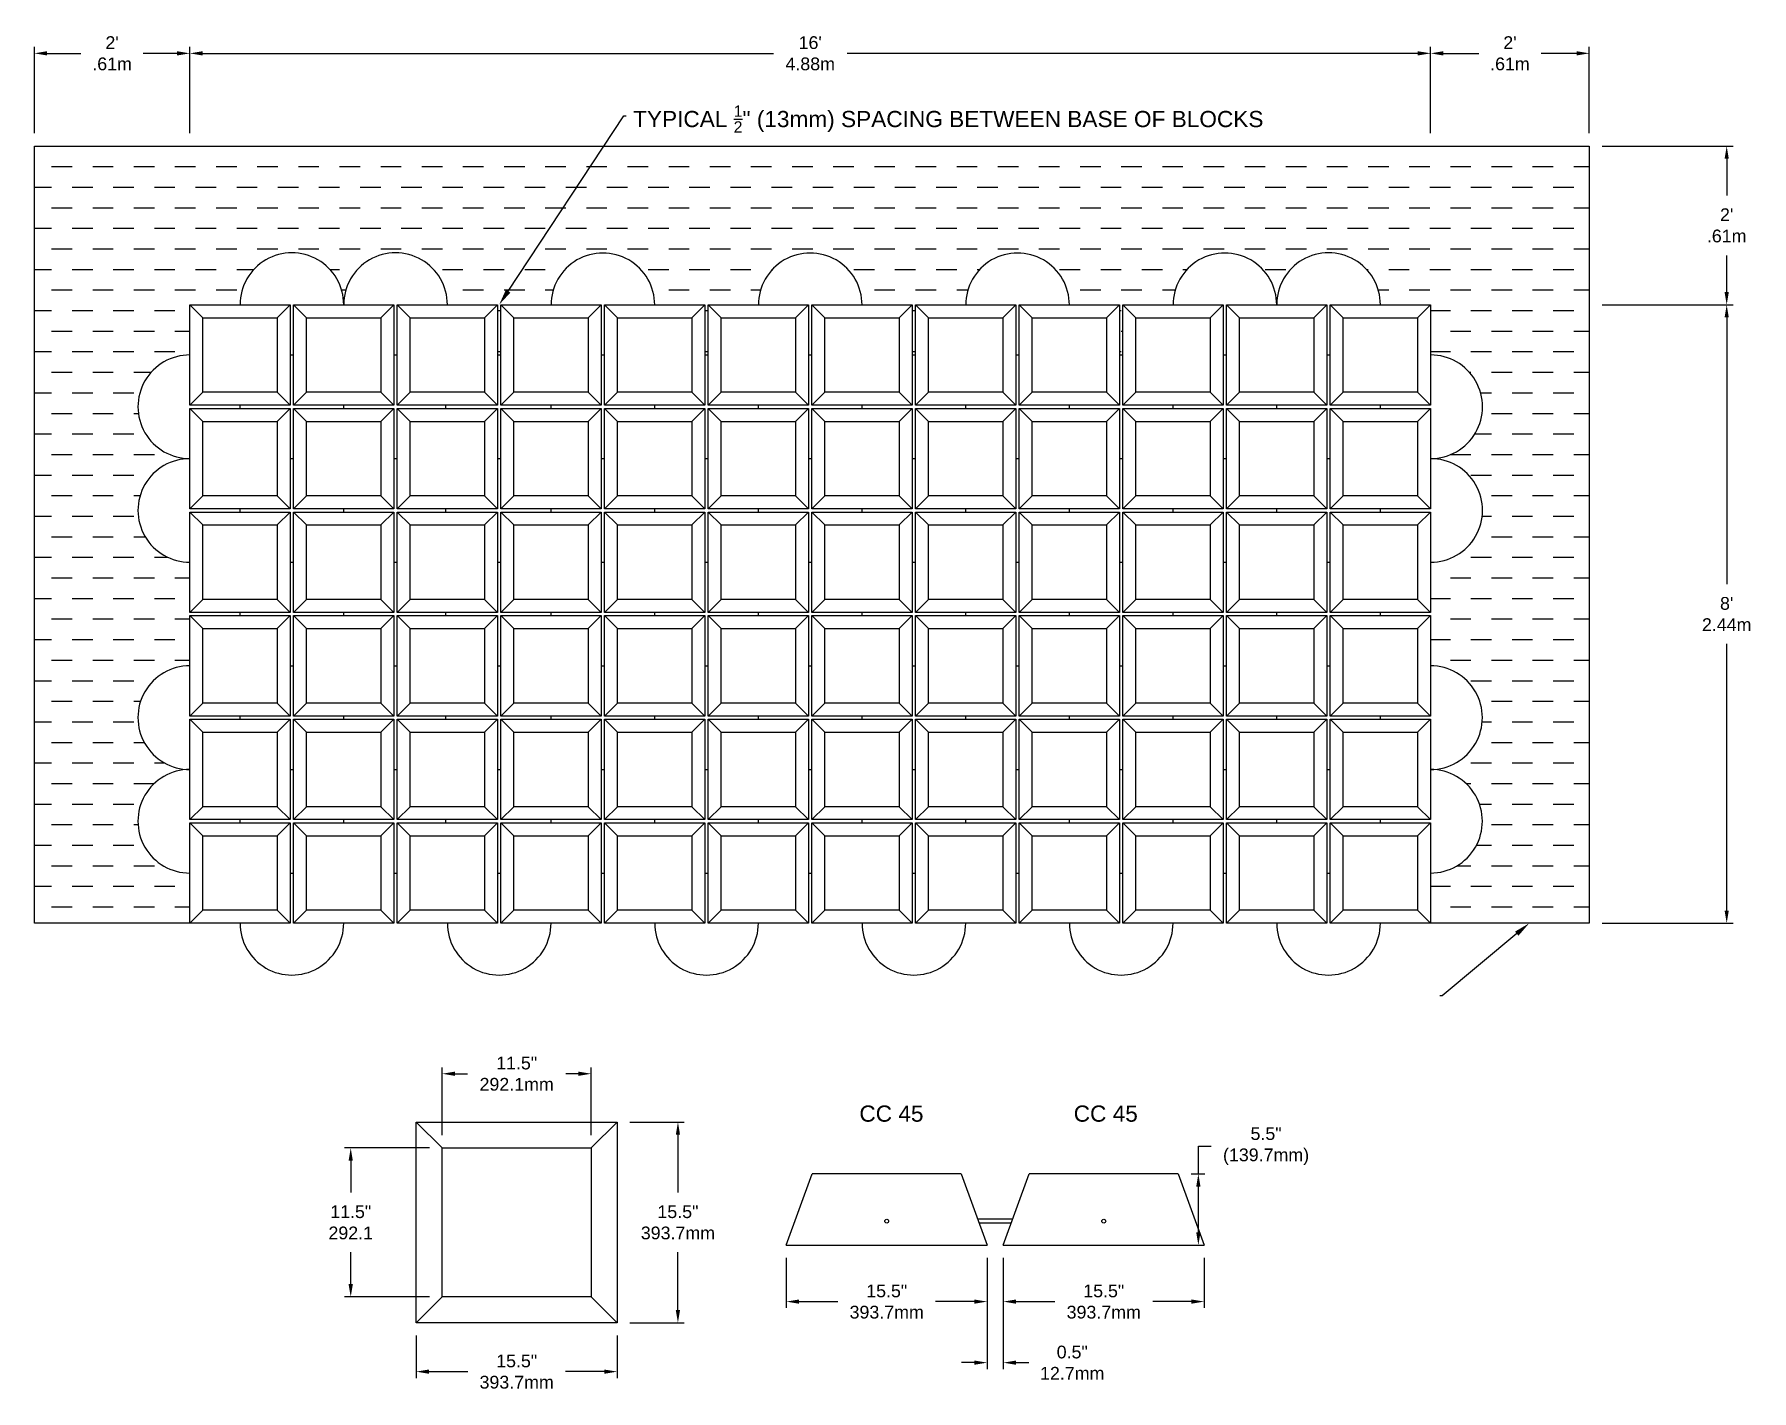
# Model space of a CAD drawing. Header units: millimetres. Extents: x 9383 to 16115, y 10335 to 15654.
import ezdxf
from ezdxf import colors
from ezdxf.entities.mleader import LeaderData, LeaderLine
from ezdxf.math import Vec2, Vec3

# ---------------------------------------------------------------- set-up
doc = ezdxf.new("R2010")
doc.units = ezdxf.units.MM
doc.styles.get("Standard").update_dxf_attribs({"font": 'arial.ttf'})
doc.dimstyles.get("Standard").update_dxf_attribs({"dimtxt": 2, "dimasz": 2, "dimexe": 1, "dimexo": 2, "dimgap": 2, "dimtad": 0, "dimtih": 1, "dimtoh": 1, "dimdec": 0, "dimzin": 0, "dimdsep": 46, "dimtxsty": 'Standard', "dimcen": 0.09, "dimadec": 0, "dimazin": 0, "dimtfac": 1, "dimtdec": 0, "dimtofl": 0, "dimtmove": 0, "dimatfit": 3, "dimfxl": 1, "dimtolj": 1, "dimtzin": 0, "dimarcsym": 0})

# ---------------------------------------------------------------- blocks, each defined once
blk = doc.blocks.new('*U16')
for p, q in [((-196.85, -196.85), (-196.85, 196.85)), ((-196.85, 196.85), (196.85, 196.85)), ((-196.85, 196.85), (-146.05, 146.05)), ((-146.05, 146.05), (146.05, 146.05)), ((-146.05, -146.05), (-146.05, 146.05)), ((146.05, 146.05), (196.85, 196.85)), ((146.05, 146.05), (146.05, -146.05)), ((196.85, 196.85), (196.85, -196.85)), ((-196.85, -196.85), (-146.05, -146.05)), ((196.85, -196.85), (-196.85, -196.85)), ((146.05, -146.05), (-146.05, -146.05)), ((146.05, -146.05), (196.85, -196.85))]:
    blk.add_line(p, q)
blk = doc.blocks.new('*U17')
at = {"color": 0, "linetype": 'ByBlock', "lineweight": -2, "transparency": 16777216}
for p in [(0, 2032), (406.4, 2032), (812.8, 2032), (1219.2, 2032), (1625.6, 2032), (2032, 2032), (2438.4, 2032), (2844.8, 2032), (3251.2, 2032), (3657.6, 2032), (4064, 2032), (4470.4, 2032), (0, 1625.6), (406.4, 1625.6), (812.8, 1625.6), (1219.2, 1625.6), (1625.6, 1625.6), (2032, 1625.6), (2438.4, 1625.6), (2844.8, 1625.6), (3251.2, 1625.6), (3657.6, 1625.6), (4064, 1625.6), (4470.4, 1625.6), (0, 1219.2), (406.4, 1219.2), (812.8, 1219.2), (1219.2, 1219.2), (1625.6, 1219.2), (2032, 1219.2), (2438.4, 1219.2), (2844.8, 1219.2), (3251.2, 1219.2), (3657.6, 1219.2), (4064, 1219.2), (4470.4, 1219.2), (0, 812.8), (406.4, 812.8), (812.8, 812.8), (1219.2, 812.8), (1625.6, 812.8), (2032, 812.8), (2438.4, 812.8), (2844.8, 812.8), (3251.2, 812.8), (3657.6, 812.8), (4064, 812.8), (4470.4, 812.8), (0, 406.4), (406.4, 406.4), (812.8, 406.4), (1219.2, 406.4), (1625.6, 406.4), (2032, 406.4), (2438.4, 406.4), (2844.8, 406.4), (3251.2, 406.4), (3657.6, 406.4), (4064, 406.4), (4470.4, 406.4), (0, 0), (406.4, 0), (812.8, 0), (1219.2, 0), (1625.6, 0), (2032, 0), (2438.4, 0), (2844.8, 0), (3251.2, 0), (3657.6, 0), (4064, 0), (4470.4, 0)]:
    blk.add_blockref('*U16', p, dxfattribs=at)
blk = doc.blocks.new('*D20')
at = {"color": 0, "lineweight": -2, "transparency": 16777216}
for p, q in [((15528.6, 14593.9), (16042.2, 14593.9)), ((16017.2, 14543.9), (16017.2, 13497.9)), ((16017.2, 12218.2), (16017.2, 13264.2)), ((15528.6, 12168.2), (16042.2, 12168.2))]:
    blk.add_line(p, q, dxfattribs=at)
at = {"color": 0, "transparency": 16777216}
for points in [[(16008.9, 14543.9), (16025.6, 14543.9), (16017.2, 14593.9)], [(16008.9, 12218.2), (16025.6, 12218.2), (16017.2, 12168.2)]]:
    blk.add_solid(points, dxfattribs=at)
at = {"layer": 'Defpoints', "color": 0, "transparency": 16777216}
for p in [(15478.6, 14593.9), (16017.2, 14593.9), (15478.6, 12168.2)]:
    blk.add_point(p, dxfattribs=at)
at = {"color": 0, "transparency": 16777216, "insert": (16017.2, 13381), "char_height": 50, "attachment_point": 5}
blk.add_mtext("\\A1;8'\\P2.44m", dxfattribs=at)
blk = doc.blocks.new('*D21')
at = {"color": 0, "lineweight": -2, "transparency": 16777216}
for p, q in [((15528.6, 15216.2), (16042.2, 15216.2)), ((16017.2, 15166.2), (16017.2, 15022.3)), ((16017.2, 14643.9), (16017.2, 14787.7)), ((15528.6, 14593.9), (16042.2, 14593.9))]:
    blk.add_line(p, q, dxfattribs=at)
at = {"color": 0, "transparency": 16777216}
for points in [[(16008.9, 15166.2), (16025.6, 15166.2), (16017.2, 15216.2)], [(16008.9, 14643.9), (16025.6, 14643.9), (16017.2, 14593.9)]]:
    blk.add_solid(points, dxfattribs=at)
at = {"layer": 'Defpoints', "color": 0, "transparency": 16777216}
for p in [(15478.6, 15216.2), (16017.2, 15216.2), (15478.6, 14593.9)]:
    blk.add_point(p, dxfattribs=at)
at = {"color": 0, "transparency": 16777216, "insert": (16017.2, 14905), "char_height": 50, "attachment_point": 5}
blk.add_mtext("\\A1;2'\\P.61m", dxfattribs=at)
blk = doc.blocks.new('*D18')
at = {"color": 0, "lineweight": -2, "transparency": 16777216}
for p, q in [((9992.2, 15266.2), (9992.2, 15604.9)), ((10042.2, 15579.9), (12279.9, 15579.9)), ((14806.3, 15579.9), (12568.7, 15579.9)), ((14856.3, 15266.2), (14856.3, 15604.9))]:
    blk.add_line(p, q, dxfattribs=at)
at = {"color": 0, "transparency": 16777216}
for points in [[(10042.2, 15588.2), (10042.2, 15571.5), (9992.2, 15579.9)], [(14806.3, 15588.2), (14806.3, 15571.5), (14856.3, 15579.9)]]:
    blk.add_solid(points, dxfattribs=at)
at = {"layer": 'Defpoints', "color": 0, "transparency": 16777216}
for p in [(14856.3, 15579.9), (9992.2, 15216.2), (14856.3, 15216.2)]:
    blk.add_point(p, dxfattribs=at)
at = {"color": 0, "transparency": 16777216, "insert": (12424.3, 15579.9), "char_height": 50, "attachment_point": 5}
blk.add_mtext("\\A1;16'\\P4.88m", dxfattribs=at)
blk = doc.blocks.new('*D19')
at = {"color": 0, "lineweight": -2, "transparency": 16777216}
for p, q in [((14856.3, 15266.2), (14856.3, 15604.9)), ((14906.3, 15579.9), (15045.3, 15579.9)), ((15428.6, 15579.9), (15289.7, 15579.9)), ((15478.6, 15266.2), (15478.6, 15604.9))]:
    blk.add_line(p, q, dxfattribs=at)
at = {"color": 0, "transparency": 16777216}
for points in [[(14906.3, 15588.2), (14906.3, 15571.5), (14856.3, 15579.9)], [(15428.6, 15588.2), (15428.6, 15571.5), (15478.6, 15579.9)]]:
    blk.add_solid(points, dxfattribs=at)
at = {"layer": 'Defpoints', "color": 0, "transparency": 16777216}
for p in [(15478.6, 15579.9), (14856.3, 15216.2), (15478.6, 15216.2)]:
    blk.add_point(p, dxfattribs=at)
at = {"color": 0, "transparency": 16777216, "insert": (15167.5, 15579.9), "char_height": 50, "attachment_point": 5}
blk.add_mtext("\\A1;2'\\P.61m", dxfattribs=at)
blk = doc.blocks.new('*D22')
at = {"color": 0, "lineweight": -2, "transparency": 16777216}
for p, q in [((9382.6, 15266.2), (9382.6, 15604.9)), ((9432.6, 15579.9), (9565.2, 15579.9)), ((9942.2, 15579.9), (9809.7, 15579.9)), ((9992.2, 15266.2), (9992.2, 15604.9))]:
    blk.add_line(p, q, dxfattribs=at)
at = {"color": 0, "transparency": 16777216}
for points in [[(9432.6, 15588.2), (9432.6, 15571.5), (9382.6, 15579.9)], [(9942.2, 15588.2), (9942.2, 15571.5), (9992.2, 15579.9)]]:
    blk.add_solid(points, dxfattribs=at)
at = {"layer": 'Defpoints', "color": 0, "transparency": 16777216}
for p in [(9992.2, 15579.9), (9382.6, 15216.2), (9992.2, 15216.2)]:
    blk.add_point(p, dxfattribs=at)
at = {"color": 0, "transparency": 16777216, "insert": (9687.4, 15579.9), "char_height": 50, "attachment_point": 5}
blk.add_mtext("\\A1;2'\\P.61m", dxfattribs=at)
blk = doc.blocks.new('*D23')
at = {"color": 0, "lineweight": -2, "transparency": 16777216}
for p, q in [((10879.8, 10551.3), (10879.8, 10384.7)), ((11667.2, 10551.3), (11667.2, 10384.7)), ((10929.8, 10409.7), (11081.6, 10409.7)), ((11617.2, 10409.7), (11465.4, 10409.7))]:
    blk.add_line(p, q, dxfattribs=at)
at = {"color": 0, "transparency": 16777216}
for points in [[(10929.8, 10418), (10929.8, 10401.3), (10879.8, 10409.7)], [(11617.2, 10418), (11617.2, 10401.3), (11667.2, 10409.7)]]:
    blk.add_solid(points, dxfattribs=at)
at = {"layer": 'Defpoints', "color": 0, "transparency": 16777216}
for p in [(10879.8, 10601.3), (11667.2, 10601.3), (11667.2, 10409.7)]:
    blk.add_point(p, dxfattribs=at)
at = {"color": 0, "transparency": 16777216, "insert": (11273.5, 10409.7), "char_height": 50, "attachment_point": 5}
blk.add_mtext('\\A1;15.5"\\P393.7mm', dxfattribs=at)
blk = doc.blocks.new('*D24')
at = {"color": 0, "lineweight": -2, "transparency": 16777216}
for p, q in [((11717.2, 11388.7), (11930.7, 11388.7)), ((11905.7, 11338.7), (11905.7, 11112.3)), ((11905.7, 10651.3), (11905.7, 10877.7)), ((11717.2, 10601.3), (11930.7, 10601.3))]:
    blk.add_line(p, q, dxfattribs=at)
at = {"color": 0, "transparency": 16777216}
for points in [[(11897.4, 11338.7), (11914, 11338.7), (11905.7, 11388.7)], [(11897.4, 10651.3), (11914, 10651.3), (11905.7, 10601.3)]]:
    blk.add_solid(points, dxfattribs=at)
at = {"layer": 'Defpoints', "color": 0, "transparency": 16777216}
for p in [(11667.2, 11388.7), (11905.7, 11388.7), (11667.2, 10601.3)]:
    blk.add_point(p, dxfattribs=at)
at = {"color": 0, "transparency": 16777216, "insert": (11905.7, 10995), "char_height": 50, "attachment_point": 5}
blk.add_mtext('\\A1;15.5"\\P393.7mm', dxfattribs=at)
blk = doc.blocks.new('*D25')
at = {"color": 0, "lineweight": -2, "transparency": 16777216}
for p, q in [((10981.4, 11337.1), (10981.4, 11603)), ((11565.6, 11337.1), (11565.6, 11603)), ((11031.4, 11578), (11081.2, 11578)), ((11515.6, 11578), (11465.8, 11578))]:
    blk.add_line(p, q, dxfattribs=at)
at = {"color": 0, "transparency": 16777216}
for points in [[(11031.4, 11586.4), (11031.4, 11569.7), (10981.4, 11578)], [(11515.6, 11586.4), (11515.6, 11569.7), (11565.6, 11578)]]:
    blk.add_solid(points, dxfattribs=at)
at = {"layer": 'Defpoints', "color": 0, "transparency": 16777216}
for p in [(11565.6, 11578), (10981.4, 11287.1), (11565.6, 11287.1)]:
    blk.add_point(p, dxfattribs=at)
at = {"color": 0, "transparency": 16777216, "insert": (11273.5, 11578), "char_height": 50, "attachment_point": 5}
blk.add_mtext('\\A1;11.5"\\P292.1mm', dxfattribs=at)
blk = doc.blocks.new('*D26')
at = {"color": 0, "lineweight": -2, "transparency": 16777216}
for p, q in [((10931.4, 11287.1), (10598, 11287.1)), ((10623, 11237.1), (10623, 11112.3)), ((10623, 10752.9), (10623, 10877.7)), ((10931.4, 10702.9), (10598, 10702.9))]:
    blk.add_line(p, q, dxfattribs=at)
at = {"color": 0, "transparency": 16777216}
for points in [[(10614.6, 11237.1), (10631.3, 11237.1), (10623, 11287.1)], [(10614.6, 10752.9), (10631.3, 10752.9), (10623, 10702.9)]]:
    blk.add_solid(points, dxfattribs=at)
at = {"layer": 'Defpoints', "color": 0, "transparency": 16777216}
for p in [(10981.4, 11287.1), (10623, 10702.9), (10981.4, 10702.9)]:
    blk.add_point(p, dxfattribs=at)
at = {"color": 0, "transparency": 16777216, "insert": (10623, 10995), "char_height": 50, "attachment_point": 5}
blk.add_mtext('\\A1;11.5"\\P292.1', dxfattribs=at)
blk = doc.blocks.new('*D28')
at = {"color": 0, "lineweight": -2, "transparency": 16777216}
for p, q in [((12330.5, 10855.9), (12330.5, 10659.4)), ((13117.9, 10855.9), (13117.9, 10659.4)), ((12380.5, 10684.4), (12532.3, 10684.4)), ((13067.9, 10684.4), (12916, 10684.4))]:
    blk.add_line(p, q, dxfattribs=at)
at = {"color": 0, "transparency": 16777216}
for points in [[(12380.5, 10692.7), (12380.5, 10676.1), (12330.5, 10684.4)], [(13067.9, 10692.7), (13067.9, 10676.1), (13117.9, 10684.4)]]:
    blk.add_solid(points, dxfattribs=at)
at = {"layer": 'Defpoints', "color": 0, "transparency": 16777216}
for p in [(12330.5, 10905.9), (13117.9, 10905.9), (13117.9, 10684.4)]:
    blk.add_point(p, dxfattribs=at)
at = {"color": 0, "transparency": 16777216, "insert": (12724.2, 10684.4), "char_height": 50, "attachment_point": 5}
blk.add_mtext('\\A1;15.5"\\P393.7mm', dxfattribs=at)
blk = doc.blocks.new('*D29')
at = {"color": 0, "lineweight": -2, "transparency": 16777216}
for p, q in [((13181.4, 10855.9), (13181.4, 10659.4)), ((13968.8, 10855.9), (13968.8, 10659.4)), ((13231.4, 10684.4), (13383.2, 10684.4)), ((13918.8, 10684.4), (13766.9, 10684.4))]:
    blk.add_line(p, q, dxfattribs=at)
at = {"color": 0, "transparency": 16777216}
for points in [[(13231.4, 10692.7), (13231.4, 10676.1), (13181.4, 10684.4)], [(13918.8, 10692.7), (13918.8, 10676.1), (13968.8, 10684.4)]]:
    blk.add_solid(points, dxfattribs=at)
at = {"layer": 'Defpoints', "color": 0, "transparency": 16777216}
for p in [(13181.4, 10905.9), (13968.8, 10905.9), (13968.8, 10684.4)]:
    blk.add_point(p, dxfattribs=at)
at = {"color": 0, "transparency": 16777216, "insert": (13575.1, 10684.4), "char_height": 50, "attachment_point": 5}
blk.add_mtext('\\A1;15.5"\\P393.7mm', dxfattribs=at)
blk = doc.blocks.new('*D30')
at = {"color": 0, "lineweight": -2, "transparency": 16777216}
for p, q in [((13946, 11185.3), (13946, 11294.1)), ((13946, 11294.1), (13996, 11294.1)), ((13917.2, 11185.3), (13971, 11185.3)), ((13946, 10955.9), (13946, 11135.3)), ((13918.8, 10905.9), (13921, 10905.9))]:
    blk.add_line(p, q, dxfattribs=at)
at = {"color": 0, "transparency": 16777216}
for points in [[(13937.6, 11135.3), (13954.3, 11135.3), (13946, 11185.3)], [(13937.6, 10955.9), (13954.3, 10955.9), (13946, 10905.9)]]:
    blk.add_solid(points, dxfattribs=at)
at = {"layer": 'Defpoints', "color": 0, "transparency": 16777216}
for p in [(13867.2, 11185.3), (13946, 10905.9), (13968.8, 10905.9)]:
    blk.add_point(p, dxfattribs=at)
at = {"color": 0, "transparency": 16777216, "insert": (14211.4, 11294.1), "char_height": 50, "attachment_point": 5}
blk.add_mtext('\\A1;5.5"\\P(139.7mm)', dxfattribs=at)
blk = doc.blocks.new('*D27')
at = {"color": 0, "lineweight": -2, "transparency": 16777216}
for p, q in [((13117.9, 10855.9), (13117.9, 10420)), ((13181.4, 10855.9), (13181.4, 10420)), ((13067.9, 10445), (13017.9, 10445)), ((13231.4, 10445), (13281.4, 10445))]:
    blk.add_line(p, q, dxfattribs=at)
at = {"color": 0, "transparency": 16777216}
for points in [[(13067.9, 10453.3), (13067.9, 10436.6), (13117.9, 10445)], [(13231.4, 10453.3), (13231.4, 10436.6), (13181.4, 10445)]]:
    blk.add_solid(points, dxfattribs=at)
at = {"layer": 'Defpoints', "color": 0, "transparency": 16777216}
for p in [(13117.9, 10905.9), (13181.4, 10905.9), (13181.4, 10445)]:
    blk.add_point(p, dxfattribs=at)
at = {"color": 0, "transparency": 16777216, "insert": (13451.5, 10445), "char_height": 50, "attachment_point": 5}
blk.add_mtext('\\A1;0.5"\\P12.7mm', dxfattribs=at)

msp = doc.modelspace()

# ---------------------------------------------------------------- hatches: boundary and pattern name
h = msp.add_hatch()
h.set_pattern_fill('DASH', color=256, scale=25.4)
h.set_pattern_definition([(0, (-228936.57, -75670.615), (80.645, 80.645), [80.645, -80.645])])
h.paths.add_polyline_path([(15478.6, 15216.2), (9382.6, 15216.2), (9382.6, 12168.2), (9992.2, 12168.2), (9992.2, 12365, -1.000955), (9991.9, 12771.4, -1.000955), (9992.2, 13177.8), (9992.2, 13374.7), (10189.1, 13374.7), (10189.1, 13387.4), (9992.2, 13387.4), (9992.2, 13584.2, -1), (9992.2, 13990.6, -1), (9992.2, 14397), (9992.2, 14593.9), (10189.1, 14593.9, -1.000955), (10595.5, 14594.3, -1.000955), (11001.9, 14593.9), (11198.7, 14593.9), (11198.7, 14397), (11211.4, 14397), (11211.4, 14593.9), (11408.3, 14593.9, -0.998093), (11814.7, 14593.9), (12011.5, 14593.9), (12011.5, 14397), (12024.2, 14397), (12024.2, 14593.9), (12221.1, 14593.9, -0.998093), (12627.5, 14593.9), (12824.3, 14593.9), (12824.3, 14397), (12837, 14397), (12837, 14593.9), (13033.9, 14593.9, -0.998093), (13440.3, 14593.9), (13637.1, 14593.9), (13637.1, 14397), (13649.8, 14397), (13649.8, 14593.9), (13846.7, 14593.9, -0.996445), (14253.1, 14594.6, -1.000256), (14659.5, 14593.9), (14856.3, 14593.9), (14856.3, 14397, -1.000955), (14856.7, 13990.6, -1.000955), (14856.3, 13584.2), (14856.3, 13387.4), (14659.5, 13387.4), (14659.5, 13374.7), (14856.3, 13374.7), (14856.3, 13177.8, -1), (14856.3, 12771.4, -1), (14856.3, 12365), (14856.3, 12168.2), (15478.6, 12168.2)])

# ---------------------------------------------------------------- linework, layer by layer
for p, q in [((9382.6, 12168.2), (9382.6, 15216.2)), ((9382.6, 15216.2), (15478.6, 15216.2)), ((15478.6, 15216.2), (15478.6, 12168.2)), ((10385.9, 14397), (10398.6, 14397)), ((10792.3, 14397), (10805, 14397)), ((11198.7, 14397), (11211.4, 14397)), ((11605.1, 14397), (11617.8, 14397)), ((12011.5, 14397), (12024.2, 14397)), ((12417.9, 14397), (12430.6, 14397)), ((12824.3, 14397), (12837, 14397)), ((13230.7, 14397), (13243.4, 14397)), ((13637.1, 14397), (13649.8, 14397)), ((14043.5, 14397), (14056.2, 14397)), ((14449.9, 14397), (14462.6, 14397)), ((10189.1, 14187.5), (10189.1, 14200.2)), ((10595.5, 14187.5), (10595.5, 14200.2)), ((10996.4, 14187.5), (10996.4, 14200.2)), ((11408.3, 14187.5), (11408.3, 14200.2)), ((11814.7, 14187.5), (11814.7, 14200.2)), ((12221.1, 14187.5), (12221.1, 14200.2)), ((12627.5, 14187.5), (12627.5, 14200.2)), ((13033.9, 14187.5), (13033.9, 14200.2)), ((13440.3, 14187.5), (13440.3, 14200.2)), ((13846.7, 14187.5), (13846.7, 14200.2)), ((14253.1, 14187.5), (14253.1, 14200.2)), ((14659.5, 14187.5), (14659.5, 14200.2)), ((10385.9, 13990.6), (10398.6, 13990.6)), ((10792.3, 13990.6), (10805, 13990.6)), ((11198.7, 13990.6), (11211.4, 13990.6)), ((11605.1, 13990.6), (11617.8, 13990.6)), ((12011.5, 13990.6), (12024.2, 13990.6)), ((12417.9, 13990.6), (12430.6, 13990.6)), ((12824.3, 13990.6), (12837, 13990.6)), ((13230.7, 13990.6), (13243.4, 13990.6)), ((13637.1, 13990.6), (13649.8, 13990.6)), ((14043.5, 13990.6), (14056.2, 13990.6)), ((14449.9, 13990.6), (14462.6, 13990.6)), ((10189.1, 13781.1), (10189.1, 13793.8)), ((10595.5, 13781.1), (10595.5, 13793.8)), ((10996.4, 13781.1), (10996.4, 13793.8)), ((11408.3, 13781.1), (11408.3, 13793.8)), ((11814.7, 13781.1), (11814.7, 13793.8)), ((12221.1, 13781.1), (12221.1, 13793.8)), ((12627.5, 13781.1), (12627.5, 13793.8)), ((13033.9, 13781.1), (13033.9, 13793.8)), ((13440.3, 13781.1), (13440.3, 13793.8)), ((13846.7, 13781.1), (13846.7, 13793.8)), ((14253.1, 13781.1), (14253.1, 13793.8)), ((14659.5, 13781.1), (14659.5, 13793.8)), ((10385.9, 13584.2), (10398.6, 13584.2)), ((10792.3, 13584.2), (10805, 13584.2)), ((11198.7, 13584.2), (11211.4, 13584.2)), ((11605.1, 13584.2), (11617.8, 13584.2)), ((12011.5, 13584.2), (12024.2, 13584.2)), ((12417.9, 13584.2), (12430.6, 13584.2)), ((12824.3, 13584.2), (12837, 13584.2)), ((13230.7, 13584.2), (13243.4, 13584.2)), ((13637.1, 13584.2), (13649.8, 13584.2)), ((14043.5, 13584.2), (14056.2, 13584.2)), ((14449.9, 13584.2), (14462.6, 13584.2)), ((10189.1, 13374.7), (10189.1, 13387.4)), ((10595.5, 13374.7), (10595.5, 13387.4)), ((10996.4, 13374.7), (10996.4, 13387.4)), ((11408.3, 13374.7), (11408.3, 13387.4)), ((11814.7, 13374.7), (11814.7, 13387.4)), ((12221.1, 13374.7), (12221.1, 13387.4)), ((12627.5, 13374.7), (12627.5, 13387.4)), ((13033.9, 13374.7), (13033.9, 13387.4)), ((13440.3, 13374.7), (13440.3, 13387.4)), ((13846.7, 13374.7), (13846.7, 13387.4)), ((14253.1, 13374.7), (14253.1, 13387.4)), ((14659.5, 13374.7), (14659.5, 13387.4)), ((10385.9, 13177.8), (10398.6, 13177.8)), ((10792.3, 13177.8), (10805, 13177.8)), ((11198.7, 13177.8), (11211.4, 13177.8)), ((11605.1, 13177.8), (11617.8, 13177.8)), ((12011.5, 13177.8), (12024.2, 13177.8)), ((12417.9, 13177.8), (12430.6, 13177.8)), ((12824.3, 13177.8), (12837, 13177.8)), ((13230.7, 13177.8), (13243.4, 13177.8)), ((13637.1, 13177.8), (13649.8, 13177.8)), ((14043.5, 13177.8), (14056.2, 13177.8)), ((14449.9, 13177.8), (14462.6, 13177.8)), ((10189.1, 12968.3), (10189.1, 12981)), ((10595.5, 12968.3), (10595.5, 12981)), ((10996.4, 12968.3), (10996.4, 12981)), ((11408.3, 12968.3), (11408.3, 12981)), ((11814.7, 12968.3), (11814.7, 12981)), ((12221.1, 12968.3), (12221.1, 12981)), ((12627.5, 12968.3), (12627.5, 12981)), ((13033.9, 12968.3), (13033.9, 12981)), ((13440.3, 12968.3), (13440.3, 12981)), ((13846.7, 12968.3), (13846.7, 12981)), ((14253.1, 12968.3), (14253.1, 12981)), ((14659.5, 12968.3), (14659.5, 12981)), ((10385.9, 12771.4), (10398.6, 12771.4)), ((10792.3, 12771.4), (10805, 12771.4)), ((11198.7, 12771.4), (11211.4, 12771.4)), ((11605.1, 12771.4), (11617.8, 12771.4)), ((12011.5, 12771.4), (12024.2, 12771.4)), ((12417.9, 12771.4), (12430.6, 12771.4)), ((12824.3, 12771.4), (12837, 12771.4)), ((13230.7, 12771.4), (13243.4, 12771.4)), ((13637.1, 12771.4), (13649.8, 12771.4)), ((14043.5, 12771.4), (14056.2, 12771.4)), ((14449.9, 12771.4), (14462.6, 12771.4)), ((10189.1, 12561.9), (10189.1, 12574.6)), ((10595.5, 12561.9), (10595.5, 12574.6)), ((10996.4, 12561.9), (10996.4, 12574.6)), ((11408.3, 12561.9), (11408.3, 12574.6)), ((11814.7, 12561.9), (11814.7, 12574.6)), ((12221.1, 12561.9), (12221.1, 12574.6)), ((12627.5, 12561.9), (12627.5, 12574.6)), ((13033.9, 12561.9), (13033.9, 12574.6)), ((13440.3, 12561.9), (13440.3, 12574.6)), ((13846.7, 12561.9), (13846.7, 12574.6)), ((14253.1, 12561.9), (14253.1, 12574.6)), ((14659.5, 12561.9), (14659.5, 12574.6)), ((10385.9, 12365), (10398.6, 12365)), ((10792.3, 12365), (10805, 12365)), ((11198.7, 12365), (11211.4, 12365)), ((11605.1, 12365), (11617.8, 12365)), ((12011.5, 12365), (12024.2, 12365)), ((12417.9, 12365), (12430.6, 12365)), ((12824.3, 12365), (12837, 12365)), ((13230.7, 12365), (13243.4, 12365)), ((13637.1, 12365), (13649.8, 12365)), ((14043.5, 12365), (14056.2, 12365)), ((14449.9, 12365), (14462.6, 12365)), ((14449.9, 12365), (14462.6, 12365)), ((9992.2, 12168.2), (9382.6, 12168.2)), ((15478.6, 12168.2), (14856.3, 12168.2)), ((10879.8, 11388.7), (11667.2, 11388.7)), ((10879.8, 10601.3), (10879.8, 11388.7)), ((10981.4, 11287.1), (10879.8, 11388.7)), ((11565.6, 11287.1), (11667.2, 11388.7)), ((11667.2, 11388.7), (11667.2, 10601.3)), ((10981.4, 11287.1), (11565.6, 11287.1)), ((10981.4, 10702.9), (10981.4, 11287.1)), ((11565.6, 11287.1), (11565.6, 10702.9)), ((12330.5, 10905.9), (12432.1, 11185.3)), ((13016.3, 11185.3), (12432.1, 11185.3)), ((13016.3, 11185.3), (13117.9, 10905.9)), ((13181.4, 10905.9), (13283, 11185.3)), ((13867.2, 11185.3), (13283, 11185.3)), ((13867.2, 11185.3), (13968.8, 10905.9)), ((13218.3, 11007.4), (13081, 11007.4)), ((13212.7, 10992.2), (13086.5, 10992.2)), ((12330.5, 10905.9), (13117.9, 10905.9)), ((13181.4, 10905.9), (13968.8, 10905.9)), ((10981.4, 10702.9), (10879.8, 10601.3)), ((11565.6, 10702.9), (10981.4, 10702.9)), ((11565.6, 10702.9), (11667.2, 10601.3)), ((11667.2, 10601.3), (10879.8, 10601.3))]:
    msp.add_line(p, q)
for centre in [(12724.2, 10999.8), (13575.1, 10999.8)]:
    msp.add_circle(centre, 7.62)
for centre, start, end in [((10392.3, 14594.3), 359.89066, 180.10934), ((10798.7, 14594.3), 359.89066, 180.10934), ((11611.5, 14593.5), 359.89066, 180.10934), ((12424.3, 14593.5), 359.89066, 180.10934), ((13237.1, 14593.5), 359.89066, 180.10934), ((14049.9, 14593.5), 359.89066, 180.10934), ((14456.3, 14594.3), 359.89066, 180.10934), ((9992.2, 14193.8), 89.89066, 270.10934), ((14856.7, 14193.8), 269.89066, 90.10934), ((9992.2, 13787.4), 89.89066, 270.10934), ((14856.7, 13787.4), 269.89066, 90.10934), ((9991.9, 12974.6), 89.89066, 270.10934), ((14856.3, 12974.6), 269.89066, 90.10934), ((9991.9, 12568.2), 89.89066, 270.10934), ((14856.3, 12568.2), 269.89066, 90.10934), ((10392.3, 12168.2), 179.89066, 0.10934), ((11205.1, 12168.2), 179.89066, 0.10934), ((12017.9, 12168.2), 179.89066, 0.10934), ((12830.7, 12168.2), 179.89066, 0.10934), ((13643.5, 12168.2), 179.89066, 0.10934), ((14456.3, 12168.2), 179.89066, 0.10934)]:
    msp.add_arc(centre, 203.2, start, end)

# ---------------------------------------------------------------- block references
msp.add_blockref('*U17', (10189.1, 12365))

# ---------------------------------------------------------------- texts
at = {"char_height": 63.5, "attachment_point": 1}
for s, width, insert in [('\\pi34.7448;CC 45', 312.964, (12582.3, 11453.4)), ('\\pi24.03804;CC 45', 291.551, (13433.2, 11453.4))]:
    msp.add_mtext_dynamic_manual_height_columns(s, width=width, gutter_width=1, heights=[0], dxfattribs=dict(at, insert=insert))

# ---------------------------------------------------------------- dimensions: what is measured, and where the dimension line sits
for base, p1, p2, text, picture, middle in [((9992.2, 15579.9), (9382.6, 15216.2), (9992.2, 15216.2), "2'\\P.61m", '*D22', (9687.4, 15579.9)), ((14856.3, 15579.9), (9992.2, 15216.2), (14856.3, 15216.2), "16'\\P4.88m", '*D18', (12424.3, 15579.9)), ((15478.6, 15579.9), (14856.3, 15216.2), (15478.6, 15216.2), "2'\\P.61m", '*D19', (15167.5, 15579.9)), ((13117.9, 10684.4), (12330.5, 10905.9), (13117.9, 10905.9), '15.5"\\P393.7mm', '*D28', (12724.2, 10684.4)), ((13181.4, 10445), (13117.9, 10905.9), (13181.4, 10905.9), '0.5"\\P12.7mm', '*D27', (13451.5, 10445)), ((13968.8, 10684.4), (13181.4, 10905.9), (13968.8, 10905.9), '15.5"\\P393.7mm', '*D29', (13575.1, 10684.4)), ((11667.2, 10409.7), (10879.8, 10601.3), (11667.2, 10601.3), '15.5"\\P393.7mm', '*D23', (11273.5, 10409.7))]:
    dim = msp.add_linear_dim(base=base, p1=p1, p2=p2, text=text, dimstyle='Standard', override={"dimtxt": 50, "dimasz": 50, "dimexe": 25, "dimexo": 50, "dimgap": 50})
    dim.commit()
    dim.dimension.update_dxf_attribs({"geometry": picture, "text_midpoint": middle})
for base, p1, p2, text, picture, middle in [((16017.2, 15216.2), (15478.6, 14593.9), (15478.6, 15216.2), "2'\\P.61m", '*D21', (16017.2, 14905)), ((16017.2, 14593.9), (15478.6, 12168.2), (15478.6, 14593.9), "8'\\P2.44m", '*D20', (16017.2, 13381)), ((11905.7, 11388.7), (11667.2, 10601.3), (11667.2, 11388.7), '15.5"\\P393.7mm', '*D24', (11905.7, 10995)), ((10623, 10702.9), (10981.4, 11287.1), (10981.4, 10702.9), '11.5"\\P292.1', '*D26', (10623, 10995))]:
    dim = msp.add_linear_dim(base=base, p1=p1, p2=p2, angle=90, text=text, dimstyle='Standard', override={"dimtxt": 50, "dimasz": 50, "dimexe": 25, "dimexo": 50, "dimgap": 50})
    dim.commit()
    dim.dimension.update_dxf_attribs({"geometry": picture, "text_midpoint": middle})
dim = msp.add_linear_dim(base=(11565.6, 11578), p1=(10981.4, 11287.1), p2=(11565.6, 11287.1), text='11.5"\\P292.1mm', dimstyle='Standard', override={"dimtxt": 50, "dimasz": 50, "dimexe": 25, "dimexo": 50, "dimgap": 50})
dim.commit()
dim.dimension.update_dxf_attribs({"geometry": '*D25', "text_midpoint": (11273.5, 11578), "dimtype": 160})
dim = msp.add_linear_dim(base=(13946, 10905.9), p1=(13867.2, 11185.3), p2=(13968.8, 10905.9), angle=90, text='5.5"\\P(139.7mm)', dimstyle='Standard', override={"dimtxt": 50, "dimasz": 50, "dimexe": 25, "dimexo": 50, "dimgap": 50})
dim.commit()
dim.dimension.update_dxf_attribs({"geometry": '*D30', "text_midpoint": (14211.4, 11294.1), "dimtype": 160})

# ---------------------------------------------------------------- leaders
ml = msp.add_multileader_mtext('Standard')
ml.set_content('\\A1; TYPICAL {\\H0.7x;\\S1/2;}" (13mm) SPACING BETWEEN BASE OF BLOCKS', color=256)
ml.set_leader_properties()
ml.build(insert=Vec2(0, 0))
ml.multileader.update_dxf_attribs({"dogleg_length": 0.36, "arrow_head_size": 63.5})
ctx = ml.context
ctx.base_point, ctx.char_height, ctx.arrow_head_size, ctx.landing_gap_size, ctx.plane_origin = Vec3(11703, 15334.5), 63.5, 63.5, 2.29, Vec3(11205.1, 14594.3)
notes = []
notes.append((ctx, [(0, (1, 1, 0), (11693.9, 15334.5), (1, 0), 9.14, [(0, [(11205.1, 14594.3)], 0, [])])]))
ctx.mtext.insert, ctx.mtext.flow_direction = Vec3(11705.3, 15375.6), 5
ml = msp.add_multileader_mtext('Standard')
ml.set_content('', color=256)
ml.set_leader_properties()
ml.build(insert=Vec2(0, 0))
ml.multileader.update_dxf_attribs({"dogleg_length": 0.36, "arrow_head_size": 63.5})
ctx = ml.context
ctx.base_point, ctx.char_height, ctx.arrow_head_size, ctx.landing_gap_size, ctx.plane_origin = Vec3(14888.3, 11883.5), 63.5, 63.5, 2.29, Vec3(15243, 12168.2)
ctx.text_align_type = 2
notes.append((ctx, [(0, (1, 1, 0), (14902, 11883.5), (-1, 0), 9.14, [(0, [(15243, 12168.2)], 0, [])])]))
ctx.mtext.insert, ctx.mtext.alignment, ctx.mtext.flow_direction = Vec3(14890.5, 11915.3), 3, 5
for ctx, leaders in notes:
    for number, flags, end, landing, length, lines in leaders:
        leader = LeaderData()
        leader.index, (leader.has_last_leader_line, leader.has_dogleg_vector, leader.attachment_direction) = number, flags
        leader.last_leader_point, leader.dogleg_vector, leader.dogleg_length = Vec3(end), Vec3(landing), length
        for number, points, colour, breaks in lines:
            line = LeaderLine()
            line.index, line.vertices, line.color, line.breaks = number, Vec3.list(points), colors.encode_raw_color(colour), breaks
            leader.lines.append(line)
        ctx.leaders.append(leader)

doc.saveas('drawing.dxf')
